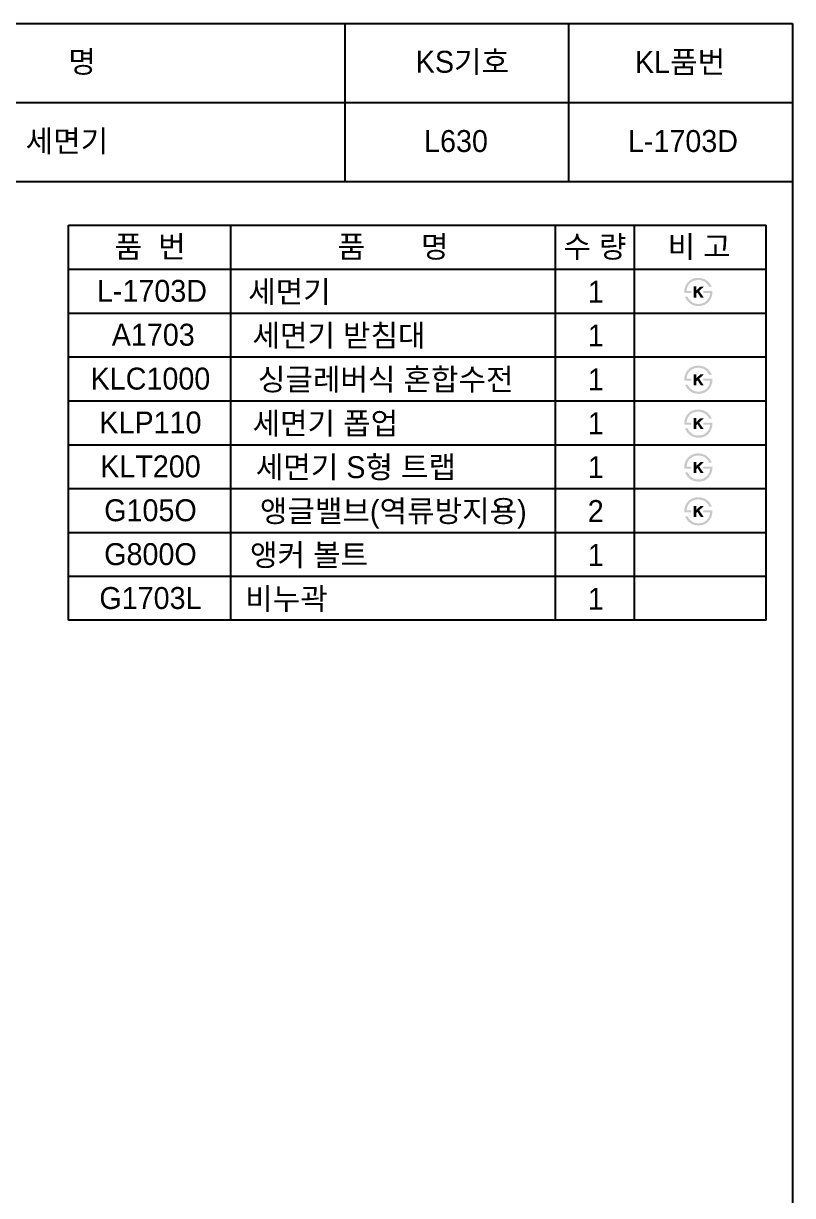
# Model space of a CAD drawing. Header units: millimetres. Extents: x 0 to 3800, y -67 to 2530.
# Drawn here: x 2924 to 3800, y 1194 to 2530 of the extents above; entities that cross this region are included whole.
import ezdxf
from ezdxf.enums import TextEntityAlignment as Align

# ---------------------------------------------------------------- set-up
doc = ezdxf.new("R2010")
doc.units = ezdxf.units.MM
doc.layers.add('TEXT', color=7, linetype='Continuous')
doc.layers.add('도각라인', color=7, linetype='Continuous')
doc.styles.add('타이틀', font='H2GTRM.TTF', dxfattribs={"height": 25})

msp = doc.modelspace()

# ---------------------------------------------------------------- hatches: boundary and pattern name
at = {"layer": 'TEXT'}
for points in [[(3676.6, 2222.8), (3676.6, 2223.2), (3676.6, 2223.6), (3676.5, 2224), (3676.6, 2224.4), (3676.6, 2224.8), (3676.6, 2225.2), (3676.6, 2225.6), (3676.7, 2226), (3676.7, 2226.4), (3676.8, 2226.8), (3676.8, 2227.2), (3676.9, 2227.6), (3677, 2228), (3677.1, 2228.4), (3677.2, 2228.8), (3677.3, 2229.1), (3677.4, 2229.5), (3677.5, 2229.9), (3677.7, 2230.3), (3677.8, 2230.6), (3678, 2231), (3678.1, 2231.4), (3678.3, 2231.7), (3678.5, 2232.1), (3678.7, 2232.4), (3678.9, 2232.7), (3679.1, 2233.1), (3679.3, 2233.4), (3679.5, 2233.7), (3679.7, 2234), (3680, 2234.3), (3680.5, 2234.9), (3680.8, 2235.2), (3681, 2235.5), (3681.3, 2235.8), (3681.6, 2236.1), (3681.9, 2236.4), (3682.2, 2236.6), (3682.5, 2236.9), (3682.8, 2237.1), (3683.2, 2237.4), (3683.5, 2237.6), (3683.8, 2237.8), (3684.2, 2238), (3684.5, 2238.2), (3684.9, 2238.4), (3685.2, 2238.6), (3685.7, 2238.7), (3686.1, 2238.9), (3686.5, 2239.1), (3686.9, 2239.2), (3687.3, 2239.4), (3687.8, 2239.5), (3688.2, 2239.6), (3688.6, 2239.7), (3689.1, 2239.8), (3689.5, 2239.9), (3690, 2239.9), (3690.5, 2240), (3691, 2240), (3691.4, 2240.1), (3691.9, 2240.1), (3692.4, 2240.1), (3693.2, 2240.1), (3693.6, 2240.1), (3693.9, 2240), (3694.3, 2240), (3694.7, 2240), (3695, 2239.9), (3695.4, 2239.9), (3695.7, 2239.8), (3696.1, 2239.7), (3696.4, 2239.7), (3696.8, 2239.6), (3697.1, 2239.5), (3697.4, 2239.4), (3697.8, 2239.3), (3698.1, 2239.2), (3698.4, 2239.1), (3698.7, 2239), (3699, 2238.9), (3699.4, 2238.7), (3699.7, 2238.6), (3700, 2238.5), (3700.3, 2238.3), (3700.6, 2238.2), (3700.8, 2238), (3701.1, 2237.8), (3701.4, 2237.7), (3701.7, 2237.5), (3702, 2237.3), (3702.2, 2237.1), (3702.5, 2236.9), (3702.8, 2236.7), (3703.2, 2236.4), (3703.6, 2236), (3704, 2235.6), (3704.4, 2235.2), (3704.8, 2234.8), (3705.1, 2234.4), (3705.5, 2234), (3705.8, 2233.6), (3706.1, 2233.1), (3706.4, 2232.6), (3706.7, 2232.2), (3707, 2231.7), (3707.3, 2231.1), (3707.5, 2230.6), (3707.8, 2230.1), (3708, 2229.5), (3708, 2229.5), (3704.9, 2229.5), (3704.9, 2229.5), (3704.8, 2229.7), (3704.8, 2229.9), (3704.7, 2230.1), (3704.6, 2230.2), (3704.6, 2230.4), (3704.5, 2230.6), (3704.4, 2230.7), (3704.3, 2230.9), (3704.2, 2231.1), (3704.1, 2231.2), (3704, 2231.4), (3703.9, 2231.6), (3703.8, 2231.7), (3703.7, 2231.9), (3703.6, 2232.1), (3703.5, 2232.2), (3703.3, 2232.4), (3703.2, 2232.6), (3702.9, 2232.9), (3702.7, 2233.2), (3702.4, 2233.5), (3702.1, 2233.8), (3701.7, 2234.1), (3701.4, 2234.4), (3701, 2234.7), (3700.8, 2234.9), (3700.6, 2235.1), (3700.3, 2235.2), (3700.1, 2235.4), (3699.9, 2235.5), (3699.6, 2235.7), (3699.4, 2235.8), (3699.1, 2236), (3698.9, 2236.1), (3698.6, 2236.2), (3698.4, 2236.4), (3698.1, 2236.5), (3697.9, 2236.6), (3697.6, 2236.7), (3697.4, 2236.8), (3697.1, 2236.9), (3696.8, 2237), (3696.6, 2237), (3696.3, 2237.1), (3696.1, 2237.2), (3695.8, 2237.3), (3695.5, 2237.3), (3695.2, 2237.4), (3695, 2237.4), (3694.7, 2237.5), (3694.4, 2237.5), (3694.1, 2237.5), (3693.8, 2237.6), (3693.6, 2237.6), (3693.3, 2237.6), (3693, 2237.6), (3692.7, 2237.6), (3692.3, 2237.6), (3692, 2237.6), (3691.7, 2237.6), (3691.3, 2237.5), (3691, 2237.5), (3690.7, 2237.5), (3690.3, 2237.4), (3690, 2237.4), (3689.7, 2237.3), (3689.4, 2237.3), (3689.1, 2237.2), (3688.8, 2237.1), (3688.5, 2237), (3688.2, 2237), (3687.9, 2236.9), (3687.6, 2236.8), (3687.3, 2236.7), (3687, 2236.5), (3686.7, 2236.4), (3686.5, 2236.3), (3686.2, 2236.2), (3685.9, 2236), (3685.6, 2235.9), (3685.4, 2235.7), (3685.1, 2235.6), (3684.9, 2235.4), (3684.6, 2235.2), (3684.4, 2235), (3684.1, 2234.9), (3683.9, 2234.7), (3683.7, 2234.5), (3683.4, 2234.3), (3683.2, 2234), (3683, 2233.8), (3682.7, 2233.6), (3682.5, 2233.4), (3682.3, 2233.1), (3682.1, 2232.9), (3681.9, 2232.6), (3681.7, 2232.4), (3681.6, 2232.1), (3681.4, 2231.9), (3681.2, 2231.6), (3681.1, 2231.4), (3680.9, 2231.1), (3680.8, 2230.8), (3680.6, 2230.5), (3680.5, 2230.3), (3680.4, 2230), (3680.3, 2229.7), (3680.2, 2229.4), (3680, 2229.1), (3680, 2228.8), (3679.9, 2228.5), (3679.8, 2228.2), (3679.7, 2227.8), (3679.6, 2227.5), (3679.6, 2227.2), (3679.5, 2226.9), (3679.5, 2226.5), (3679.4, 2226.2), (3679.4, 2225.8), (3679.4, 2225.5), (3679.3, 2225.1), (3679.3, 2225.1), (3684.5, 2225.1), (3684.5, 2225.1), (3684.5, 2225.1), (3684.5, 2222.8), (3684.5, 2222.8), (3684.5, 2222.8), (3676.6, 2222.8)], [(3708.7, 2225.1), (3708.8, 2224.7), (3708.7, 2224.3), (3708.7, 2223.8), (3708.7, 2223.4), (3708.7, 2223), (3708.6, 2222.5), (3708.6, 2222.1), (3708.5, 2221.7), (3708.5, 2221.3), (3708.4, 2220.9), (3708.3, 2220.4), (3708.2, 2220), (3708.1, 2219.6), (3708, 2219.2), (3707.8, 2218.8), (3707.7, 2218.4), (3707.6, 2218), (3707.4, 2217.6), (3707.3, 2217.3), (3707.1, 2216.9), (3706.9, 2216.5), (3706.7, 2216.2), (3706.6, 2215.8), (3706.4, 2215.5), (3706.2, 2215.1), (3705.9, 2214.8), (3705.7, 2214.5), (3705.5, 2214.2), (3705.3, 2213.8), (3705, 2213.5), (3704.8, 2213.2), (3704.5, 2212.9), (3704.2, 2212.6), (3704, 2212.4), (3703.7, 2212.1), (3703.4, 2211.8), (3703.1, 2211.6), (3702.8, 2211.3), (3702.5, 2211.1), (3702.2, 2210.8), (3701.9, 2210.6), (3701.6, 2210.4), (3701.2, 2210.2), (3700.9, 2210), (3700.6, 2209.8), (3700.2, 2209.6), (3699.9, 2209.4), (3699.5, 2209.3), (3699.2, 2209.1), (3698.8, 2209), (3698.4, 2208.8), (3698, 2208.7), (3697.7, 2208.6), (3697.3, 2208.5), (3696.9, 2208.4), (3696.5, 2208.3), (3696.1, 2208.2), (3695.7, 2208.1), (3695.3, 2208.1), (3694.9, 2208), (3694.5, 2208), (3694.1, 2208), (3693.7, 2207.9), (3693.3, 2207.9), (3692.6, 2207.9), (3692, 2208), (3691.3, 2208), (3690.7, 2208.1), (3690.1, 2208.2), (3689.8, 2208.2), (3689.5, 2208.3), (3689.2, 2208.3), (3688.9, 2208.4), (3688.6, 2208.5), (3688.3, 2208.6), (3688, 2208.6), (3687.7, 2208.7), (3687.4, 2208.8), (3687.1, 2208.9), (3686.8, 2209), (3686.6, 2209.1), (3686.3, 2209.2), (3686, 2209.4), (3685.7, 2209.5), (3685.5, 2209.6), (3685.2, 2209.7), (3684.9, 2209.9), (3684.7, 2210), (3684.4, 2210.2), (3684.1, 2210.3), (3683.6, 2210.7), (3683.4, 2210.8), (3683.1, 2211), (3682.8, 2211.2), (3682.6, 2211.4), (3682.4, 2211.6), (3682.1, 2211.8), (3681.9, 2212), (3681.6, 2212.2), (3681.4, 2212.5), (3681.2, 2212.7), (3681, 2212.9), (3680.8, 2213.1), (3680.5, 2213.4), (3680.3, 2213.6), (3680.1, 2213.9), (3679.9, 2214.1), (3679.7, 2214.4), (3679.6, 2214.6), (3679.4, 2214.9), (3679.2, 2215.2), (3679, 2215.5), (3678.8, 2215.7), (3678.7, 2216), (3678.5, 2216.3), (3678.3, 2216.6), (3678.2, 2216.9), (3678, 2217.2), (3677.8, 2217.8), (3677.5, 2218.5), (3677.5, 2218.5), (3680.4, 2218.5), (3680.4, 2218.5), (3680.7, 2218.1), (3680.9, 2217.6), (3681.1, 2217.2), (3681.4, 2216.9), (3681.6, 2216.5), (3681.9, 2216.1), (3682.1, 2215.8), (3682.4, 2215.4), (3682.7, 2215.1), (3682.9, 2214.8), (3683.2, 2214.5), (3683.5, 2214.2), (3683.8, 2213.9), (3684.1, 2213.6), (3684.4, 2213.3), (3684.7, 2213.1), (3684.9, 2212.9), (3685.2, 2212.7), (3685.4, 2212.6), (3685.6, 2212.4), (3685.9, 2212.3), (3686.1, 2212.1), (3686.3, 2212), (3686.6, 2211.9), (3686.8, 2211.7), (3687.1, 2211.6), (3687.3, 2211.5), (3687.6, 2211.4), (3687.9, 2211.3), (3688.1, 2211.2), (3688.4, 2211.1), (3688.7, 2211), (3688.9, 2211), (3689.2, 2210.9), (3689.5, 2210.8), (3689.8, 2210.8), (3690, 2210.7), (3690.3, 2210.7), (3690.6, 2210.6), (3690.9, 2210.6), (3691.2, 2210.6), (3691.5, 2210.5), (3691.8, 2210.5), (3692.1, 2210.5), (3692.4, 2210.5), (3692.7, 2210.5), (3693, 2210.5), (3693.9, 2210.5), (3694.1, 2210.6), (3694.4, 2210.6), (3694.7, 2210.6), (3694.9, 2210.6), (3695.2, 2210.7), (3695.5, 2210.7), (3695.7, 2210.8), (3696, 2210.8), (3696.3, 2210.9), (3696.5, 2210.9), (3696.8, 2211), (3697, 2211.1), (3697.3, 2211.2), (3697.5, 2211.2), (3697.8, 2211.3), (3698, 2211.4), (3698.3, 2211.5), (3698.5, 2211.6), (3698.8, 2211.8), (3699, 2211.9), (3699.2, 2212), (3699.5, 2212.1), (3699.7, 2212.3), (3699.9, 2212.4), (3700.2, 2212.6), (3700.4, 2212.7), (3700.6, 2212.9), (3700.9, 2213), (3701.1, 2213.2), (3701.3, 2213.4), (3701.6, 2213.6), (3701.8, 2213.8), (3702, 2214), (3702.3, 2214.3), (3702.5, 2214.5), (3702.7, 2214.8), (3702.9, 2215), (3703.2, 2215.3), (3703.3, 2215.5), (3703.5, 2215.8), (3703.7, 2216), (3703.9, 2216.3), (3704.1, 2216.6), (3704.2, 2216.9), (3704.4, 2217.2), (3704.5, 2217.4), (3704.7, 2217.7), (3704.8, 2218), (3704.9, 2218.3), (3705.1, 2218.7), (3705.2, 2219), (3705.3, 2219.3), (3705.4, 2219.6), (3705.5, 2220), (3705.6, 2220.3), (3705.6, 2220.6), (3705.7, 2221), (3705.8, 2221.3), (3705.8, 2221.7), (3705.9, 2222.1), (3705.9, 2222.4), (3705.9, 2222.8), (3705.9, 2222.8), (3698.5, 2222.8), (3698.5, 2222.8), (3698.5, 2222.8), (3698.5, 2225.1), (3698.5, 2225.1), (3698.5, 2225.1), (3708.7, 2225.1)], [(3690.3, 2225.8), (3695.1, 2230.2), (3699, 2230.2), (3693.6, 2225.2), (3698.7, 2217.7), (3695.3, 2217.7), (3691.7, 2223.4), (3690.3, 2222.2), (3690.3, 2217.7), (3687.4, 2217.7), (3687.4, 2230.3), (3690.3, 2230.3)], [(3676.6, 2122.8), (3676.6, 2123.2), (3676.6, 2123.6), (3676.5, 2124), (3676.6, 2124.4), (3676.6, 2124.8), (3676.6, 2125.2), (3676.6, 2125.6), (3676.7, 2126), (3676.7, 2126.4), (3676.8, 2126.8), (3676.8, 2127.2), (3676.9, 2127.6), (3677, 2128), (3677.1, 2128.4), (3677.2, 2128.8), (3677.3, 2129.1), (3677.4, 2129.5), (3677.5, 2129.9), (3677.7, 2130.3), (3677.8, 2130.6), (3678, 2131), (3678.1, 2131.4), (3678.3, 2131.7), (3678.5, 2132.1), (3678.7, 2132.4), (3678.9, 2132.7), (3679.1, 2133.1), (3679.3, 2133.4), (3679.5, 2133.7), (3679.7, 2134), (3680, 2134.3), (3680.5, 2134.9), (3680.8, 2135.2), (3681, 2135.5), (3681.3, 2135.8), (3681.6, 2136.1), (3681.9, 2136.4), (3682.2, 2136.6), (3682.5, 2136.9), (3682.8, 2137.1), (3683.2, 2137.4), (3683.5, 2137.6), (3683.8, 2137.8), (3684.2, 2138), (3684.5, 2138.2), (3684.9, 2138.4), (3685.2, 2138.6), (3685.7, 2138.7), (3686.1, 2138.9), (3686.5, 2139.1), (3686.9, 2139.2), (3687.3, 2139.4), (3687.8, 2139.5), (3688.2, 2139.6), (3688.6, 2139.7), (3689.1, 2139.8), (3689.5, 2139.9), (3690, 2139.9), (3690.5, 2140), (3691, 2140), (3691.4, 2140.1), (3691.9, 2140.1), (3692.4, 2140.1), (3693.2, 2140.1), (3693.6, 2140.1), (3693.9, 2140), (3694.3, 2140), (3694.7, 2140), (3695, 2139.9), (3695.4, 2139.9), (3695.7, 2139.8), (3696.1, 2139.7), (3696.4, 2139.7), (3696.8, 2139.6), (3697.1, 2139.5), (3697.4, 2139.4), (3697.8, 2139.3), (3698.1, 2139.2), (3698.4, 2139.1), (3698.7, 2139), (3699, 2138.9), (3699.4, 2138.7), (3699.7, 2138.6), (3700, 2138.5), (3700.3, 2138.3), (3700.6, 2138.2), (3700.8, 2138), (3701.1, 2137.8), (3701.4, 2137.7), (3701.7, 2137.5), (3702, 2137.3), (3702.2, 2137.1), (3702.5, 2136.9), (3702.8, 2136.7), (3703.2, 2136.4), (3703.6, 2136), (3704, 2135.6), (3704.4, 2135.2), (3704.8, 2134.8), (3705.1, 2134.4), (3705.5, 2134), (3705.8, 2133.6), (3706.1, 2133.1), (3706.4, 2132.6), (3706.7, 2132.2), (3707, 2131.7), (3707.3, 2131.1), (3707.5, 2130.6), (3707.8, 2130.1), (3708, 2129.5), (3708, 2129.5), (3704.9, 2129.5), (3704.9, 2129.5), (3704.8, 2129.7), (3704.8, 2129.9), (3704.7, 2130.1), (3704.6, 2130.2), (3704.6, 2130.4), (3704.5, 2130.6), (3704.4, 2130.7), (3704.3, 2130.9), (3704.2, 2131.1), (3704.1, 2131.2), (3704, 2131.4), (3703.9, 2131.6), (3703.8, 2131.7), (3703.7, 2131.9), (3703.6, 2132.1), (3703.5, 2132.2), (3703.3, 2132.4), (3703.2, 2132.6), (3702.9, 2132.9), (3702.7, 2133.2), (3702.4, 2133.5), (3702.1, 2133.8), (3701.7, 2134.1), (3701.4, 2134.4), (3701, 2134.7), (3700.8, 2134.9), (3700.6, 2135.1), (3700.3, 2135.2), (3700.1, 2135.4), (3699.9, 2135.5), (3699.6, 2135.7), (3699.4, 2135.8), (3699.1, 2136), (3698.9, 2136.1), (3698.6, 2136.2), (3698.4, 2136.4), (3698.1, 2136.5), (3697.9, 2136.6), (3697.6, 2136.7), (3697.4, 2136.8), (3697.1, 2136.9), (3696.8, 2137), (3696.6, 2137), (3696.3, 2137.1), (3696.1, 2137.2), (3695.8, 2137.3), (3695.5, 2137.3), (3695.2, 2137.4), (3695, 2137.4), (3694.7, 2137.5), (3694.4, 2137.5), (3694.1, 2137.5), (3693.8, 2137.6), (3693.6, 2137.6), (3693.3, 2137.6), (3693, 2137.6), (3692.7, 2137.6), (3692.3, 2137.6), (3692, 2137.6), (3691.7, 2137.6), (3691.3, 2137.5), (3691, 2137.5), (3690.7, 2137.5), (3690.3, 2137.4), (3690, 2137.4), (3689.7, 2137.3), (3689.4, 2137.3), (3689.1, 2137.2), (3688.8, 2137.1), (3688.5, 2137), (3688.2, 2137), (3687.9, 2136.9), (3687.6, 2136.8), (3687.3, 2136.7), (3687, 2136.5), (3686.7, 2136.4), (3686.5, 2136.3), (3686.2, 2136.2), (3685.9, 2136), (3685.6, 2135.9), (3685.4, 2135.7), (3685.1, 2135.6), (3684.9, 2135.4), (3684.6, 2135.2), (3684.4, 2135), (3684.1, 2134.9), (3683.9, 2134.7), (3683.7, 2134.5), (3683.4, 2134.3), (3683.2, 2134), (3683, 2133.8), (3682.7, 2133.6), (3682.5, 2133.4), (3682.3, 2133.1), (3682.1, 2132.9), (3681.9, 2132.6), (3681.7, 2132.4), (3681.6, 2132.1), (3681.4, 2131.9), (3681.2, 2131.6), (3681.1, 2131.4), (3680.9, 2131.1), (3680.8, 2130.8), (3680.6, 2130.5), (3680.5, 2130.3), (3680.4, 2130), (3680.3, 2129.7), (3680.2, 2129.4), (3680, 2129.1), (3680, 2128.8), (3679.9, 2128.5), (3679.8, 2128.2), (3679.7, 2127.8), (3679.6, 2127.5), (3679.6, 2127.2), (3679.5, 2126.9), (3679.5, 2126.5), (3679.4, 2126.2), (3679.4, 2125.8), (3679.4, 2125.5), (3679.3, 2125.1), (3679.3, 2125.1), (3684.5, 2125.1), (3684.5, 2125.1), (3684.5, 2125.1), (3684.5, 2122.8), (3684.5, 2122.8), (3684.5, 2122.8), (3676.6, 2122.8)], [(3708.7, 2125.1), (3708.8, 2124.7), (3708.7, 2124.3), (3708.7, 2123.8), (3708.7, 2123.4), (3708.7, 2123), (3708.6, 2122.5), (3708.6, 2122.1), (3708.5, 2121.7), (3708.5, 2121.3), (3708.4, 2120.9), (3708.3, 2120.4), (3708.2, 2120), (3708.1, 2119.6), (3708, 2119.2), (3707.8, 2118.8), (3707.7, 2118.4), (3707.6, 2118), (3707.4, 2117.6), (3707.3, 2117.3), (3707.1, 2116.9), (3706.9, 2116.5), (3706.7, 2116.2), (3706.6, 2115.8), (3706.4, 2115.5), (3706.2, 2115.1), (3705.9, 2114.8), (3705.7, 2114.5), (3705.5, 2114.2), (3705.3, 2113.8), (3705, 2113.5), (3704.8, 2113.2), (3704.5, 2112.9), (3704.2, 2112.6), (3704, 2112.4), (3703.7, 2112.1), (3703.4, 2111.8), (3703.1, 2111.6), (3702.8, 2111.3), (3702.5, 2111.1), (3702.2, 2110.8), (3701.9, 2110.6), (3701.6, 2110.4), (3701.2, 2110.2), (3700.9, 2110), (3700.6, 2109.8), (3700.2, 2109.6), (3699.9, 2109.4), (3699.5, 2109.3), (3699.2, 2109.1), (3698.8, 2109), (3698.4, 2108.8), (3698, 2108.7), (3697.7, 2108.6), (3697.3, 2108.5), (3696.9, 2108.4), (3696.5, 2108.3), (3696.1, 2108.2), (3695.7, 2108.1), (3695.3, 2108.1), (3694.9, 2108), (3694.5, 2108), (3694.1, 2108), (3693.7, 2107.9), (3693.3, 2107.9), (3692.6, 2107.9), (3692, 2108), (3691.3, 2108), (3690.7, 2108.1), (3690.1, 2108.2), (3689.8, 2108.2), (3689.5, 2108.3), (3689.2, 2108.3), (3688.9, 2108.4), (3688.6, 2108.5), (3688.3, 2108.6), (3688, 2108.6), (3687.7, 2108.7), (3687.4, 2108.8), (3687.1, 2108.9), (3686.8, 2109), (3686.6, 2109.1), (3686.3, 2109.2), (3686, 2109.4), (3685.7, 2109.5), (3685.5, 2109.6), (3685.2, 2109.7), (3684.9, 2109.9), (3684.7, 2110), (3684.4, 2110.2), (3684.1, 2110.3), (3683.6, 2110.7), (3683.4, 2110.8), (3683.1, 2111), (3682.8, 2111.2), (3682.6, 2111.4), (3682.4, 2111.6), (3682.1, 2111.8), (3681.9, 2112), (3681.6, 2112.2), (3681.4, 2112.5), (3681.2, 2112.7), (3681, 2112.9), (3680.8, 2113.1), (3680.5, 2113.4), (3680.3, 2113.6), (3680.1, 2113.9), (3679.9, 2114.1), (3679.7, 2114.4), (3679.6, 2114.6), (3679.4, 2114.9), (3679.2, 2115.2), (3679, 2115.5), (3678.8, 2115.7), (3678.7, 2116), (3678.5, 2116.3), (3678.3, 2116.6), (3678.2, 2116.9), (3678, 2117.2), (3677.8, 2117.8), (3677.5, 2118.5), (3677.5, 2118.5), (3680.4, 2118.5), (3680.4, 2118.5), (3680.7, 2118.1), (3680.9, 2117.6), (3681.1, 2117.2), (3681.4, 2116.9), (3681.6, 2116.5), (3681.9, 2116.1), (3682.1, 2115.8), (3682.4, 2115.4), (3682.7, 2115.1), (3682.9, 2114.8), (3683.2, 2114.5), (3683.5, 2114.2), (3683.8, 2113.9), (3684.1, 2113.6), (3684.4, 2113.3), (3684.7, 2113.1), (3684.9, 2112.9), (3685.2, 2112.7), (3685.4, 2112.6), (3685.6, 2112.4), (3685.9, 2112.3), (3686.1, 2112.1), (3686.3, 2112), (3686.6, 2111.9), (3686.8, 2111.7), (3687.1, 2111.6), (3687.3, 2111.5), (3687.6, 2111.4), (3687.9, 2111.3), (3688.1, 2111.2), (3688.4, 2111.1), (3688.7, 2111), (3688.9, 2111), (3689.2, 2110.9), (3689.5, 2110.8), (3689.8, 2110.8), (3690, 2110.7), (3690.3, 2110.7), (3690.6, 2110.6), (3690.9, 2110.6), (3691.2, 2110.6), (3691.5, 2110.5), (3691.8, 2110.5), (3692.1, 2110.5), (3692.4, 2110.5), (3692.7, 2110.5), (3693, 2110.5), (3693.9, 2110.5), (3694.1, 2110.6), (3694.4, 2110.6), (3694.7, 2110.6), (3694.9, 2110.6), (3695.2, 2110.7), (3695.5, 2110.7), (3695.7, 2110.8), (3696, 2110.8), (3696.3, 2110.9), (3696.5, 2110.9), (3696.8, 2111), (3697, 2111.1), (3697.3, 2111.2), (3697.5, 2111.2), (3697.8, 2111.3), (3698, 2111.4), (3698.3, 2111.5), (3698.5, 2111.6), (3698.8, 2111.8), (3699, 2111.9), (3699.2, 2112), (3699.5, 2112.1), (3699.7, 2112.3), (3699.9, 2112.4), (3700.2, 2112.6), (3700.4, 2112.7), (3700.6, 2112.9), (3700.9, 2113), (3701.1, 2113.2), (3701.3, 2113.4), (3701.6, 2113.6), (3701.8, 2113.8), (3702, 2114), (3702.3, 2114.3), (3702.5, 2114.5), (3702.7, 2114.8), (3702.9, 2115), (3703.2, 2115.3), (3703.3, 2115.5), (3703.5, 2115.8), (3703.7, 2116), (3703.9, 2116.3), (3704.1, 2116.6), (3704.2, 2116.9), (3704.4, 2117.2), (3704.5, 2117.4), (3704.7, 2117.7), (3704.8, 2118), (3704.9, 2118.3), (3705.1, 2118.7), (3705.2, 2119), (3705.3, 2119.3), (3705.4, 2119.6), (3705.5, 2120), (3705.6, 2120.3), (3705.6, 2120.6), (3705.7, 2121), (3705.8, 2121.3), (3705.8, 2121.7), (3705.9, 2122.1), (3705.9, 2122.4), (3705.9, 2122.8), (3705.9, 2122.8), (3698.5, 2122.8), (3698.5, 2122.8), (3698.5, 2122.8), (3698.5, 2125.1), (3698.5, 2125.1), (3698.5, 2125.1), (3708.7, 2125.1)], [(3690.3, 2125.8), (3695.1, 2130.2), (3699, 2130.2), (3693.6, 2125.2), (3698.7, 2117.7), (3695.3, 2117.7), (3691.7, 2123.4), (3690.3, 2122.2), (3690.3, 2117.7), (3687.4, 2117.7), (3687.4, 2130.3), (3690.3, 2130.3)], [(3676.6, 2072.8), (3676.6, 2073.2), (3676.6, 2073.6), (3676.5, 2074), (3676.6, 2074.4), (3676.6, 2074.8), (3676.6, 2075.2), (3676.6, 2075.6), (3676.7, 2076), (3676.7, 2076.4), (3676.8, 2076.8), (3676.8, 2077.2), (3676.9, 2077.6), (3677, 2078), (3677.1, 2078.4), (3677.2, 2078.8), (3677.3, 2079.1), (3677.4, 2079.5), (3677.5, 2079.9), (3677.7, 2080.3), (3677.8, 2080.6), (3678, 2081), (3678.1, 2081.4), (3678.3, 2081.7), (3678.5, 2082.1), (3678.7, 2082.4), (3678.9, 2082.7), (3679.1, 2083.1), (3679.3, 2083.4), (3679.5, 2083.7), (3679.7, 2084), (3680, 2084.3), (3680.5, 2084.9), (3680.8, 2085.2), (3681, 2085.5), (3681.3, 2085.8), (3681.6, 2086.1), (3681.9, 2086.4), (3682.2, 2086.6), (3682.5, 2086.9), (3682.8, 2087.1), (3683.2, 2087.4), (3683.5, 2087.6), (3683.8, 2087.8), (3684.2, 2088), (3684.5, 2088.2), (3684.9, 2088.4), (3685.2, 2088.6), (3685.7, 2088.7), (3686.1, 2088.9), (3686.5, 2089.1), (3686.9, 2089.2), (3687.3, 2089.4), (3687.8, 2089.5), (3688.2, 2089.6), (3688.6, 2089.7), (3689.1, 2089.8), (3689.5, 2089.9), (3690, 2089.9), (3690.5, 2090), (3691, 2090), (3691.4, 2090.1), (3691.9, 2090.1), (3692.4, 2090.1), (3693.2, 2090.1), (3693.6, 2090.1), (3693.9, 2090), (3694.3, 2090), (3694.7, 2090), (3695, 2089.9), (3695.4, 2089.9), (3695.7, 2089.8), (3696.1, 2089.7), (3696.4, 2089.7), (3696.8, 2089.6), (3697.1, 2089.5), (3697.4, 2089.4), (3697.8, 2089.3), (3698.1, 2089.2), (3698.4, 2089.1), (3698.7, 2089), (3699, 2088.9), (3699.4, 2088.7), (3699.7, 2088.6), (3700, 2088.5), (3700.3, 2088.3), (3700.6, 2088.2), (3700.8, 2088), (3701.1, 2087.8), (3701.4, 2087.7), (3701.7, 2087.5), (3702, 2087.3), (3702.2, 2087.1), (3702.5, 2086.9), (3702.8, 2086.7), (3703.2, 2086.4), (3703.6, 2086), (3704, 2085.6), (3704.4, 2085.2), (3704.8, 2084.8), (3705.1, 2084.4), (3705.5, 2084), (3705.8, 2083.6), (3706.1, 2083.1), (3706.4, 2082.6), (3706.7, 2082.2), (3707, 2081.7), (3707.3, 2081.1), (3707.5, 2080.6), (3707.8, 2080.1), (3708, 2079.5), (3708, 2079.5), (3704.9, 2079.5), (3704.9, 2079.5), (3704.8, 2079.7), (3704.8, 2079.9), (3704.7, 2080.1), (3704.6, 2080.2), (3704.6, 2080.4), (3704.5, 2080.6), (3704.4, 2080.7), (3704.3, 2080.9), (3704.2, 2081.1), (3704.1, 2081.2), (3704, 2081.4), (3703.9, 2081.6), (3703.8, 2081.7), (3703.7, 2081.9), (3703.6, 2082.1), (3703.5, 2082.2), (3703.3, 2082.4), (3703.2, 2082.6), (3702.9, 2082.9), (3702.7, 2083.2), (3702.4, 2083.5), (3702.1, 2083.8), (3701.7, 2084.1), (3701.4, 2084.4), (3701, 2084.7), (3700.8, 2084.9), (3700.6, 2085.1), (3700.3, 2085.2), (3700.1, 2085.4), (3699.9, 2085.5), (3699.6, 2085.7), (3699.4, 2085.8), (3699.1, 2086), (3698.9, 2086.1), (3698.6, 2086.2), (3698.4, 2086.4), (3698.1, 2086.5), (3697.9, 2086.6), (3697.6, 2086.7), (3697.4, 2086.8), (3697.1, 2086.9), (3696.8, 2087), (3696.6, 2087), (3696.3, 2087.1), (3696.1, 2087.2), (3695.8, 2087.3), (3695.5, 2087.3), (3695.2, 2087.4), (3695, 2087.4), (3694.7, 2087.5), (3694.4, 2087.5), (3694.1, 2087.5), (3693.8, 2087.6), (3693.6, 2087.6), (3693.3, 2087.6), (3693, 2087.6), (3692.7, 2087.6), (3692.3, 2087.6), (3692, 2087.6), (3691.7, 2087.6), (3691.3, 2087.5), (3691, 2087.5), (3690.7, 2087.5), (3690.3, 2087.4), (3690, 2087.4), (3689.7, 2087.3), (3689.4, 2087.3), (3689.1, 2087.2), (3688.8, 2087.1), (3688.5, 2087), (3688.2, 2087), (3687.9, 2086.9), (3687.6, 2086.8), (3687.3, 2086.7), (3687, 2086.5), (3686.7, 2086.4), (3686.5, 2086.3), (3686.2, 2086.2), (3685.9, 2086), (3685.6, 2085.9), (3685.4, 2085.7), (3685.1, 2085.6), (3684.9, 2085.4), (3684.6, 2085.2), (3684.4, 2085), (3684.1, 2084.9), (3683.9, 2084.7), (3683.7, 2084.5), (3683.4, 2084.3), (3683.2, 2084), (3683, 2083.8), (3682.7, 2083.6), (3682.5, 2083.4), (3682.3, 2083.1), (3682.1, 2082.9), (3681.9, 2082.6), (3681.7, 2082.4), (3681.6, 2082.1), (3681.4, 2081.9), (3681.2, 2081.6), (3681.1, 2081.4), (3680.9, 2081.1), (3680.8, 2080.8), (3680.6, 2080.5), (3680.5, 2080.3), (3680.4, 2080), (3680.3, 2079.7), (3680.2, 2079.4), (3680, 2079.1), (3680, 2078.8), (3679.9, 2078.5), (3679.8, 2078.2), (3679.7, 2077.8), (3679.6, 2077.5), (3679.6, 2077.2), (3679.5, 2076.9), (3679.5, 2076.5), (3679.4, 2076.2), (3679.4, 2075.8), (3679.4, 2075.5), (3679.3, 2075.1), (3679.3, 2075.1), (3684.5, 2075.1), (3684.5, 2075.1), (3684.5, 2075.1), (3684.5, 2072.8), (3684.5, 2072.8), (3684.5, 2072.8), (3676.6, 2072.8)], [(3708.7, 2075.1), (3708.8, 2074.7), (3708.7, 2074.3), (3708.7, 2073.8), (3708.7, 2073.4), (3708.7, 2073), (3708.6, 2072.5), (3708.6, 2072.1), (3708.5, 2071.7), (3708.5, 2071.3), (3708.4, 2070.9), (3708.3, 2070.4), (3708.2, 2070), (3708.1, 2069.6), (3708, 2069.2), (3707.8, 2068.8), (3707.7, 2068.4), (3707.6, 2068), (3707.4, 2067.6), (3707.3, 2067.3), (3707.1, 2066.9), (3706.9, 2066.5), (3706.7, 2066.2), (3706.6, 2065.8), (3706.4, 2065.5), (3706.2, 2065.1), (3705.9, 2064.8), (3705.7, 2064.5), (3705.5, 2064.2), (3705.3, 2063.8), (3705, 2063.5), (3704.8, 2063.2), (3704.5, 2062.9), (3704.2, 2062.6), (3704, 2062.4), (3703.7, 2062.1), (3703.4, 2061.8), (3703.1, 2061.6), (3702.8, 2061.3), (3702.5, 2061.1), (3702.2, 2060.8), (3701.9, 2060.6), (3701.6, 2060.4), (3701.2, 2060.2), (3700.9, 2060), (3700.6, 2059.8), (3700.2, 2059.6), (3699.9, 2059.4), (3699.5, 2059.3), (3699.2, 2059.1), (3698.8, 2059), (3698.4, 2058.8), (3698, 2058.7), (3697.7, 2058.6), (3697.3, 2058.5), (3696.9, 2058.4), (3696.5, 2058.3), (3696.1, 2058.2), (3695.7, 2058.1), (3695.3, 2058.1), (3694.9, 2058), (3694.5, 2058), (3694.1, 2058), (3693.7, 2057.9), (3693.3, 2057.9), (3692.6, 2057.9), (3692, 2058), (3691.3, 2058), (3690.7, 2058.1), (3690.1, 2058.2), (3689.8, 2058.2), (3689.5, 2058.3), (3689.2, 2058.3), (3688.9, 2058.4), (3688.6, 2058.5), (3688.3, 2058.6), (3688, 2058.6), (3687.7, 2058.7), (3687.4, 2058.8), (3687.1, 2058.9), (3686.8, 2059), (3686.6, 2059.1), (3686.3, 2059.2), (3686, 2059.4), (3685.7, 2059.5), (3685.5, 2059.6), (3685.2, 2059.7), (3684.9, 2059.9), (3684.7, 2060), (3684.4, 2060.2), (3684.1, 2060.3), (3683.6, 2060.7), (3683.4, 2060.8), (3683.1, 2061), (3682.8, 2061.2), (3682.6, 2061.4), (3682.4, 2061.6), (3682.1, 2061.8), (3681.9, 2062), (3681.6, 2062.2), (3681.4, 2062.5), (3681.2, 2062.7), (3681, 2062.9), (3680.8, 2063.1), (3680.5, 2063.4), (3680.3, 2063.6), (3680.1, 2063.9), (3679.9, 2064.1), (3679.7, 2064.4), (3679.6, 2064.6), (3679.4, 2064.9), (3679.2, 2065.2), (3679, 2065.5), (3678.8, 2065.7), (3678.7, 2066), (3678.5, 2066.3), (3678.3, 2066.6), (3678.2, 2066.9), (3678, 2067.2), (3677.8, 2067.8), (3677.5, 2068.5), (3677.5, 2068.5), (3680.4, 2068.5), (3680.4, 2068.5), (3680.7, 2068.1), (3680.9, 2067.6), (3681.1, 2067.2), (3681.4, 2066.9), (3681.6, 2066.5), (3681.9, 2066.1), (3682.1, 2065.8), (3682.4, 2065.4), (3682.7, 2065.1), (3682.9, 2064.8), (3683.2, 2064.5), (3683.5, 2064.2), (3683.8, 2063.9), (3684.1, 2063.6), (3684.4, 2063.3), (3684.7, 2063.1), (3684.9, 2062.9), (3685.2, 2062.7), (3685.4, 2062.6), (3685.6, 2062.4), (3685.9, 2062.3), (3686.1, 2062.1), (3686.3, 2062), (3686.6, 2061.9), (3686.8, 2061.7), (3687.1, 2061.6), (3687.3, 2061.5), (3687.6, 2061.4), (3687.9, 2061.3), (3688.1, 2061.2), (3688.4, 2061.1), (3688.7, 2061), (3688.9, 2061), (3689.2, 2060.9), (3689.5, 2060.8), (3689.8, 2060.8), (3690, 2060.7), (3690.3, 2060.7), (3690.6, 2060.6), (3690.9, 2060.6), (3691.2, 2060.6), (3691.5, 2060.5), (3691.8, 2060.5), (3692.1, 2060.5), (3692.4, 2060.5), (3692.7, 2060.5), (3693, 2060.5), (3693.9, 2060.5), (3694.1, 2060.6), (3694.4, 2060.6), (3694.7, 2060.6), (3694.9, 2060.6), (3695.2, 2060.7), (3695.5, 2060.7), (3695.7, 2060.8), (3696, 2060.8), (3696.3, 2060.9), (3696.5, 2060.9), (3696.8, 2061), (3697, 2061.1), (3697.3, 2061.2), (3697.5, 2061.2), (3697.8, 2061.3), (3698, 2061.4), (3698.3, 2061.5), (3698.5, 2061.6), (3698.8, 2061.8), (3699, 2061.9), (3699.2, 2062), (3699.5, 2062.1), (3699.7, 2062.3), (3699.9, 2062.4), (3700.2, 2062.6), (3700.4, 2062.7), (3700.6, 2062.9), (3700.9, 2063), (3701.1, 2063.2), (3701.3, 2063.4), (3701.6, 2063.6), (3701.8, 2063.8), (3702, 2064), (3702.3, 2064.3), (3702.5, 2064.5), (3702.7, 2064.8), (3702.9, 2065), (3703.2, 2065.3), (3703.3, 2065.5), (3703.5, 2065.8), (3703.7, 2066), (3703.9, 2066.3), (3704.1, 2066.6), (3704.2, 2066.9), (3704.4, 2067.2), (3704.5, 2067.4), (3704.7, 2067.7), (3704.8, 2068), (3704.9, 2068.3), (3705.1, 2068.7), (3705.2, 2069), (3705.3, 2069.3), (3705.4, 2069.6), (3705.5, 2070), (3705.6, 2070.3), (3705.6, 2070.6), (3705.7, 2071), (3705.8, 2071.3), (3705.8, 2071.7), (3705.9, 2072.1), (3705.9, 2072.4), (3705.9, 2072.8), (3705.9, 2072.8), (3698.5, 2072.8), (3698.5, 2072.8), (3698.5, 2072.8), (3698.5, 2075.1), (3698.5, 2075.1), (3698.5, 2075.1), (3708.7, 2075.1)], [(3690.3, 2075.8), (3695.1, 2080.2), (3699, 2080.2), (3693.6, 2075.2), (3698.7, 2067.7), (3695.3, 2067.7), (3691.7, 2073.4), (3690.3, 2072.2), (3690.3, 2067.7), (3687.4, 2067.7), (3687.4, 2080.3), (3690.3, 2080.3)], [(3676.6, 2022.8), (3676.6, 2023.2), (3676.6, 2023.6), (3676.5, 2024), (3676.6, 2024.4), (3676.6, 2024.8), (3676.6, 2025.2), (3676.6, 2025.6), (3676.7, 2026), (3676.7, 2026.4), (3676.8, 2026.8), (3676.8, 2027.2), (3676.9, 2027.6), (3677, 2028), (3677.1, 2028.4), (3677.2, 2028.8), (3677.3, 2029.1), (3677.4, 2029.5), (3677.5, 2029.9), (3677.7, 2030.3), (3677.8, 2030.6), (3678, 2031), (3678.1, 2031.4), (3678.3, 2031.7), (3678.5, 2032.1), (3678.7, 2032.4), (3678.9, 2032.7), (3679.1, 2033.1), (3679.3, 2033.4), (3679.5, 2033.7), (3679.7, 2034), (3680, 2034.3), (3680.5, 2034.9), (3680.8, 2035.2), (3681, 2035.5), (3681.3, 2035.8), (3681.6, 2036.1), (3681.9, 2036.4), (3682.2, 2036.6), (3682.5, 2036.9), (3682.8, 2037.1), (3683.2, 2037.4), (3683.5, 2037.6), (3683.8, 2037.8), (3684.2, 2038), (3684.5, 2038.2), (3684.9, 2038.4), (3685.2, 2038.6), (3685.7, 2038.7), (3686.1, 2038.9), (3686.5, 2039.1), (3686.9, 2039.2), (3687.3, 2039.4), (3687.8, 2039.5), (3688.2, 2039.6), (3688.6, 2039.7), (3689.1, 2039.8), (3689.5, 2039.9), (3690, 2039.9), (3690.5, 2040), (3691, 2040), (3691.4, 2040.1), (3691.9, 2040.1), (3692.4, 2040.1), (3693.2, 2040.1), (3693.6, 2040.1), (3693.9, 2040), (3694.3, 2040), (3694.7, 2040), (3695, 2039.9), (3695.4, 2039.9), (3695.7, 2039.8), (3696.1, 2039.7), (3696.4, 2039.7), (3696.8, 2039.6), (3697.1, 2039.5), (3697.4, 2039.4), (3697.8, 2039.3), (3698.1, 2039.2), (3698.4, 2039.1), (3698.7, 2039), (3699, 2038.9), (3699.4, 2038.7), (3699.7, 2038.6), (3700, 2038.5), (3700.3, 2038.3), (3700.6, 2038.2), (3700.8, 2038), (3701.1, 2037.8), (3701.4, 2037.7), (3701.7, 2037.5), (3702, 2037.3), (3702.2, 2037.1), (3702.5, 2036.9), (3702.8, 2036.7), (3703.2, 2036.4), (3703.6, 2036), (3704, 2035.6), (3704.4, 2035.2), (3704.8, 2034.8), (3705.1, 2034.4), (3705.5, 2034), (3705.8, 2033.6), (3706.1, 2033.1), (3706.4, 2032.6), (3706.7, 2032.2), (3707, 2031.7), (3707.3, 2031.1), (3707.5, 2030.6), (3707.8, 2030.1), (3708, 2029.5), (3708, 2029.5), (3704.9, 2029.5), (3704.9, 2029.5), (3704.8, 2029.7), (3704.8, 2029.9), (3704.7, 2030.1), (3704.6, 2030.2), (3704.6, 2030.4), (3704.5, 2030.6), (3704.4, 2030.7), (3704.3, 2030.9), (3704.2, 2031.1), (3704.1, 2031.2), (3704, 2031.4), (3703.9, 2031.6), (3703.8, 2031.7), (3703.7, 2031.9), (3703.6, 2032.1), (3703.5, 2032.2), (3703.3, 2032.4), (3703.2, 2032.6), (3702.9, 2032.9), (3702.7, 2033.2), (3702.4, 2033.5), (3702.1, 2033.8), (3701.7, 2034.1), (3701.4, 2034.4), (3701, 2034.7), (3700.8, 2034.9), (3700.6, 2035.1), (3700.3, 2035.2), (3700.1, 2035.4), (3699.9, 2035.5), (3699.6, 2035.7), (3699.4, 2035.8), (3699.1, 2036), (3698.9, 2036.1), (3698.6, 2036.2), (3698.4, 2036.4), (3698.1, 2036.5), (3697.9, 2036.6), (3697.6, 2036.7), (3697.4, 2036.8), (3697.1, 2036.9), (3696.8, 2037), (3696.6, 2037), (3696.3, 2037.1), (3696.1, 2037.2), (3695.8, 2037.3), (3695.5, 2037.3), (3695.2, 2037.4), (3695, 2037.4), (3694.7, 2037.5), (3694.4, 2037.5), (3694.1, 2037.5), (3693.8, 2037.6), (3693.6, 2037.6), (3693.3, 2037.6), (3693, 2037.6), (3692.7, 2037.6), (3692.3, 2037.6), (3692, 2037.6), (3691.7, 2037.6), (3691.3, 2037.5), (3691, 2037.5), (3690.7, 2037.5), (3690.3, 2037.4), (3690, 2037.4), (3689.7, 2037.3), (3689.4, 2037.3), (3689.1, 2037.2), (3688.8, 2037.1), (3688.5, 2037), (3688.2, 2037), (3687.9, 2036.9), (3687.6, 2036.8), (3687.3, 2036.7), (3687, 2036.5), (3686.7, 2036.4), (3686.5, 2036.3), (3686.2, 2036.2), (3685.9, 2036), (3685.6, 2035.9), (3685.4, 2035.7), (3685.1, 2035.6), (3684.9, 2035.4), (3684.6, 2035.2), (3684.4, 2035), (3684.1, 2034.9), (3683.9, 2034.7), (3683.7, 2034.5), (3683.4, 2034.3), (3683.2, 2034), (3683, 2033.8), (3682.7, 2033.6), (3682.5, 2033.4), (3682.3, 2033.1), (3682.1, 2032.9), (3681.9, 2032.6), (3681.7, 2032.4), (3681.6, 2032.1), (3681.4, 2031.9), (3681.2, 2031.6), (3681.1, 2031.4), (3680.9, 2031.1), (3680.8, 2030.8), (3680.6, 2030.5), (3680.5, 2030.3), (3680.4, 2030), (3680.3, 2029.7), (3680.2, 2029.4), (3680, 2029.1), (3680, 2028.8), (3679.9, 2028.5), (3679.8, 2028.2), (3679.7, 2027.8), (3679.6, 2027.5), (3679.6, 2027.2), (3679.5, 2026.9), (3679.5, 2026.5), (3679.4, 2026.2), (3679.4, 2025.8), (3679.4, 2025.5), (3679.3, 2025.1), (3679.3, 2025.1), (3684.5, 2025.1), (3684.5, 2025.1), (3684.5, 2025.1), (3684.5, 2022.8), (3684.5, 2022.8), (3684.5, 2022.8), (3676.6, 2022.8)], [(3690.3, 2025.8), (3695.1, 2030.2), (3699, 2030.2), (3693.6, 2025.2), (3698.7, 2017.7), (3695.3, 2017.7), (3691.7, 2023.4), (3690.3, 2022.2), (3690.3, 2017.7), (3687.4, 2017.7), (3687.4, 2030.3), (3690.3, 2030.3)], [(3708.7, 2025.1), (3708.8, 2024.7), (3708.7, 2024.3), (3708.7, 2023.8), (3708.7, 2023.4), (3708.7, 2023), (3708.6, 2022.5), (3708.6, 2022.1), (3708.5, 2021.7), (3708.5, 2021.3), (3708.4, 2020.9), (3708.3, 2020.4), (3708.2, 2020), (3708.1, 2019.6), (3708, 2019.2), (3707.8, 2018.8), (3707.7, 2018.4), (3707.6, 2018), (3707.4, 2017.6), (3707.3, 2017.3), (3707.1, 2016.9), (3706.9, 2016.5), (3706.7, 2016.2), (3706.6, 2015.8), (3706.4, 2015.5), (3706.2, 2015.1), (3705.9, 2014.8), (3705.7, 2014.5), (3705.5, 2014.2), (3705.3, 2013.8), (3705, 2013.5), (3704.8, 2013.2), (3704.5, 2012.9), (3704.2, 2012.6), (3704, 2012.4), (3703.7, 2012.1), (3703.4, 2011.8), (3703.1, 2011.6), (3702.8, 2011.3), (3702.5, 2011.1), (3702.2, 2010.8), (3701.9, 2010.6), (3701.6, 2010.4), (3701.2, 2010.2), (3700.9, 2010), (3700.6, 2009.8), (3700.2, 2009.6), (3699.9, 2009.4), (3699.5, 2009.3), (3699.2, 2009.1), (3698.8, 2009), (3698.4, 2008.8), (3698, 2008.7), (3697.7, 2008.6), (3697.3, 2008.5), (3696.9, 2008.4), (3696.5, 2008.3), (3696.1, 2008.2), (3695.7, 2008.1), (3695.3, 2008.1), (3694.9, 2008), (3694.5, 2008), (3694.1, 2008), (3693.7, 2007.9), (3693.3, 2007.9), (3692.6, 2007.9), (3692, 2008), (3691.3, 2008), (3690.7, 2008.1), (3690.1, 2008.2), (3689.8, 2008.2), (3689.5, 2008.3), (3689.2, 2008.3), (3688.9, 2008.4), (3688.6, 2008.5), (3688.3, 2008.6), (3688, 2008.6), (3687.7, 2008.7), (3687.4, 2008.8), (3687.1, 2008.9), (3686.8, 2009), (3686.6, 2009.1), (3686.3, 2009.2), (3686, 2009.4), (3685.7, 2009.5), (3685.5, 2009.6), (3685.2, 2009.7), (3684.9, 2009.9), (3684.7, 2010), (3684.4, 2010.2), (3684.1, 2010.3), (3683.6, 2010.7), (3683.4, 2010.8), (3683.1, 2011), (3682.8, 2011.2), (3682.6, 2011.4), (3682.4, 2011.6), (3682.1, 2011.8), (3681.9, 2012), (3681.6, 2012.2), (3681.4, 2012.5), (3681.2, 2012.7), (3681, 2012.9), (3680.8, 2013.1), (3680.5, 2013.4), (3680.3, 2013.6), (3680.1, 2013.9), (3679.9, 2014.1), (3679.7, 2014.4), (3679.6, 2014.6), (3679.4, 2014.9), (3679.2, 2015.2), (3679, 2015.5), (3678.8, 2015.7), (3678.7, 2016), (3678.5, 2016.3), (3678.3, 2016.6), (3678.2, 2016.9), (3678, 2017.2), (3677.8, 2017.8), (3677.5, 2018.5), (3677.5, 2018.5), (3680.4, 2018.5), (3680.4, 2018.5), (3680.7, 2018.1), (3680.9, 2017.6), (3681.1, 2017.2), (3681.4, 2016.9), (3681.6, 2016.5), (3681.9, 2016.1), (3682.1, 2015.8), (3682.4, 2015.4), (3682.7, 2015.1), (3682.9, 2014.8), (3683.2, 2014.5), (3683.5, 2014.2), (3683.8, 2013.9), (3684.1, 2013.6), (3684.4, 2013.3), (3684.7, 2013.1), (3684.9, 2012.9), (3685.2, 2012.7), (3685.4, 2012.6), (3685.6, 2012.4), (3685.9, 2012.3), (3686.1, 2012.1), (3686.3, 2012), (3686.6, 2011.9), (3686.8, 2011.7), (3687.1, 2011.6), (3687.3, 2011.5), (3687.6, 2011.4), (3687.9, 2011.3), (3688.1, 2011.2), (3688.4, 2011.1), (3688.7, 2011), (3688.9, 2011), (3689.2, 2010.9), (3689.5, 2010.8), (3689.8, 2010.8), (3690, 2010.7), (3690.3, 2010.7), (3690.6, 2010.6), (3690.9, 2010.6), (3691.2, 2010.6), (3691.5, 2010.5), (3691.8, 2010.5), (3692.1, 2010.5), (3692.4, 2010.5), (3692.7, 2010.5), (3693, 2010.5), (3693.9, 2010.5), (3694.1, 2010.6), (3694.4, 2010.6), (3694.7, 2010.6), (3694.9, 2010.6), (3695.2, 2010.7), (3695.5, 2010.7), (3695.7, 2010.8), (3696, 2010.8), (3696.3, 2010.9), (3696.5, 2010.9), (3696.8, 2011), (3697, 2011.1), (3697.3, 2011.2), (3697.5, 2011.2), (3697.8, 2011.3), (3698, 2011.4), (3698.3, 2011.5), (3698.5, 2011.6), (3698.8, 2011.8), (3699, 2011.9), (3699.2, 2012), (3699.5, 2012.1), (3699.7, 2012.3), (3699.9, 2012.4), (3700.2, 2012.6), (3700.4, 2012.7), (3700.6, 2012.9), (3700.9, 2013), (3701.1, 2013.2), (3701.3, 2013.4), (3701.6, 2013.6), (3701.8, 2013.8), (3702, 2014), (3702.3, 2014.3), (3702.5, 2014.5), (3702.7, 2014.8), (3702.9, 2015), (3703.2, 2015.3), (3703.3, 2015.5), (3703.5, 2015.8), (3703.7, 2016), (3703.9, 2016.3), (3704.1, 2016.6), (3704.2, 2016.9), (3704.4, 2017.2), (3704.5, 2017.4), (3704.7, 2017.7), (3704.8, 2018), (3704.9, 2018.3), (3705.1, 2018.7), (3705.2, 2019), (3705.3, 2019.3), (3705.4, 2019.6), (3705.5, 2020), (3705.6, 2020.3), (3705.6, 2020.6), (3705.7, 2021), (3705.8, 2021.3), (3705.8, 2021.7), (3705.9, 2022.1), (3705.9, 2022.4), (3705.9, 2022.8), (3705.9, 2022.8), (3698.5, 2022.8), (3698.5, 2022.8), (3698.5, 2022.8), (3698.5, 2025.1), (3698.5, 2025.1), (3698.5, 2025.1), (3708.7, 2025.1)], [(3676.6, 1972.8), (3676.6, 1973.2), (3676.6, 1973.6), (3676.5, 1974), (3676.6, 1974.4), (3676.6, 1974.8), (3676.6, 1975.2), (3676.6, 1975.6), (3676.7, 1976), (3676.7, 1976.4), (3676.8, 1976.8), (3676.8, 1977.2), (3676.9, 1977.6), (3677, 1978), (3677.1, 1978.4), (3677.2, 1978.8), (3677.3, 1979.1), (3677.4, 1979.5), (3677.5, 1979.9), (3677.7, 1980.3), (3677.8, 1980.6), (3678, 1981), (3678.1, 1981.4), (3678.3, 1981.7), (3678.5, 1982.1), (3678.7, 1982.4), (3678.9, 1982.7), (3679.1, 1983.1), (3679.3, 1983.4), (3679.5, 1983.7), (3679.7, 1984), (3680, 1984.3), (3680.5, 1984.9), (3680.8, 1985.2), (3681, 1985.5), (3681.3, 1985.8), (3681.6, 1986.1), (3681.9, 1986.4), (3682.2, 1986.6), (3682.5, 1986.9), (3682.8, 1987.1), (3683.2, 1987.4), (3683.5, 1987.6), (3683.8, 1987.8), (3684.2, 1988), (3684.5, 1988.2), (3684.9, 1988.4), (3685.2, 1988.6), (3685.7, 1988.7), (3686.1, 1988.9), (3686.5, 1989.1), (3686.9, 1989.2), (3687.3, 1989.4), (3687.8, 1989.5), (3688.2, 1989.6), (3688.6, 1989.7), (3689.1, 1989.8), (3689.5, 1989.9), (3690, 1989.9), (3690.5, 1990), (3691, 1990), (3691.4, 1990.1), (3691.9, 1990.1), (3692.4, 1990.1), (3693.2, 1990.1), (3693.6, 1990.1), (3693.9, 1990), (3694.3, 1990), (3694.7, 1990), (3695, 1989.9), (3695.4, 1989.9), (3695.7, 1989.8), (3696.1, 1989.7), (3696.4, 1989.7), (3696.8, 1989.6), (3697.1, 1989.5), (3697.4, 1989.4), (3697.8, 1989.3), (3698.1, 1989.2), (3698.4, 1989.1), (3698.7, 1989), (3699, 1988.9), (3699.4, 1988.7), (3699.7, 1988.6), (3700, 1988.5), (3700.3, 1988.3), (3700.6, 1988.2), (3700.8, 1988), (3701.1, 1987.8), (3701.4, 1987.7), (3701.7, 1987.5), (3702, 1987.3), (3702.2, 1987.1), (3702.5, 1986.9), (3702.8, 1986.7), (3703.2, 1986.4), (3703.6, 1986), (3704, 1985.6), (3704.4, 1985.2), (3704.8, 1984.8), (3705.1, 1984.4), (3705.5, 1984), (3705.8, 1983.6), (3706.1, 1983.1), (3706.4, 1982.6), (3706.7, 1982.2), (3707, 1981.7), (3707.3, 1981.1), (3707.5, 1980.6), (3707.8, 1980.1), (3708, 1979.5), (3708, 1979.5), (3704.9, 1979.5), (3704.9, 1979.5), (3704.8, 1979.7), (3704.8, 1979.9), (3704.7, 1980.1), (3704.6, 1980.2), (3704.6, 1980.4), (3704.5, 1980.6), (3704.4, 1980.7), (3704.3, 1980.9), (3704.2, 1981.1), (3704.1, 1981.2), (3704, 1981.4), (3703.9, 1981.6), (3703.8, 1981.7), (3703.7, 1981.9), (3703.6, 1982.1), (3703.5, 1982.2), (3703.3, 1982.4), (3703.2, 1982.6), (3702.9, 1982.9), (3702.7, 1983.2), (3702.4, 1983.5), (3702.1, 1983.8), (3701.7, 1984.1), (3701.4, 1984.4), (3701, 1984.7), (3700.8, 1984.9), (3700.6, 1985.1), (3700.3, 1985.2), (3700.1, 1985.4), (3699.9, 1985.5), (3699.6, 1985.7), (3699.4, 1985.8), (3699.1, 1986), (3698.9, 1986.1), (3698.6, 1986.2), (3698.4, 1986.4), (3698.1, 1986.5), (3697.9, 1986.6), (3697.6, 1986.7), (3697.4, 1986.8), (3697.1, 1986.9), (3696.8, 1987), (3696.6, 1987), (3696.3, 1987.1), (3696.1, 1987.2), (3695.8, 1987.3), (3695.5, 1987.3), (3695.2, 1987.4), (3695, 1987.4), (3694.7, 1987.5), (3694.4, 1987.5), (3694.1, 1987.5), (3693.8, 1987.6), (3693.6, 1987.6), (3693.3, 1987.6), (3693, 1987.6), (3692.7, 1987.6), (3692.3, 1987.6), (3692, 1987.6), (3691.7, 1987.6), (3691.3, 1987.5), (3691, 1987.5), (3690.7, 1987.5), (3690.3, 1987.4), (3690, 1987.4), (3689.7, 1987.3), (3689.4, 1987.3), (3689.1, 1987.2), (3688.8, 1987.1), (3688.5, 1987), (3688.2, 1987), (3687.9, 1986.9), (3687.6, 1986.8), (3687.3, 1986.7), (3687, 1986.5), (3686.7, 1986.4), (3686.5, 1986.3), (3686.2, 1986.2), (3685.9, 1986), (3685.6, 1985.9), (3685.4, 1985.7), (3685.1, 1985.6), (3684.9, 1985.4), (3684.6, 1985.2), (3684.4, 1985), (3684.1, 1984.9), (3683.9, 1984.7), (3683.7, 1984.5), (3683.4, 1984.3), (3683.2, 1984), (3683, 1983.8), (3682.7, 1983.6), (3682.5, 1983.4), (3682.3, 1983.1), (3682.1, 1982.9), (3681.9, 1982.6), (3681.7, 1982.4), (3681.6, 1982.1), (3681.4, 1981.9), (3681.2, 1981.6), (3681.1, 1981.4), (3680.9, 1981.1), (3680.8, 1980.8), (3680.6, 1980.5), (3680.5, 1980.3), (3680.4, 1980), (3680.3, 1979.7), (3680.2, 1979.4), (3680, 1979.1), (3680, 1978.8), (3679.9, 1978.5), (3679.8, 1978.2), (3679.7, 1977.8), (3679.6, 1977.5), (3679.6, 1977.2), (3679.5, 1976.9), (3679.5, 1976.5), (3679.4, 1976.2), (3679.4, 1975.8), (3679.4, 1975.5), (3679.3, 1975.1), (3679.3, 1975.1), (3684.5, 1975.1), (3684.5, 1975.1), (3684.5, 1975.1), (3684.5, 1972.8), (3684.5, 1972.8), (3684.5, 1972.8), (3676.6, 1972.8)], [(3690.3, 1975.8), (3695.1, 1980.2), (3699, 1980.2), (3693.6, 1975.2), (3698.7, 1967.7), (3695.3, 1967.7), (3691.7, 1973.4), (3690.3, 1972.2), (3690.3, 1967.7), (3687.4, 1967.7), (3687.4, 1980.3), (3690.3, 1980.3)], [(3708.7, 1975.1), (3708.8, 1974.7), (3708.7, 1974.3), (3708.7, 1973.8), (3708.7, 1973.4), (3708.7, 1973), (3708.6, 1972.5), (3708.6, 1972.1), (3708.5, 1971.7), (3708.5, 1971.3), (3708.4, 1970.9), (3708.3, 1970.4), (3708.2, 1970), (3708.1, 1969.6), (3708, 1969.2), (3707.8, 1968.8), (3707.7, 1968.4), (3707.6, 1968), (3707.4, 1967.6), (3707.3, 1967.3), (3707.1, 1966.9), (3706.9, 1966.5), (3706.7, 1966.2), (3706.6, 1965.8), (3706.4, 1965.5), (3706.2, 1965.1), (3705.9, 1964.8), (3705.7, 1964.5), (3705.5, 1964.2), (3705.3, 1963.8), (3705, 1963.5), (3704.8, 1963.2), (3704.5, 1962.9), (3704.2, 1962.6), (3704, 1962.4), (3703.7, 1962.1), (3703.4, 1961.8), (3703.1, 1961.6), (3702.8, 1961.3), (3702.5, 1961.1), (3702.2, 1960.8), (3701.9, 1960.6), (3701.6, 1960.4), (3701.2, 1960.2), (3700.9, 1960), (3700.6, 1959.8), (3700.2, 1959.6), (3699.9, 1959.4), (3699.5, 1959.3), (3699.2, 1959.1), (3698.8, 1959), (3698.4, 1958.8), (3698, 1958.7), (3697.7, 1958.6), (3697.3, 1958.5), (3696.9, 1958.4), (3696.5, 1958.3), (3696.1, 1958.2), (3695.7, 1958.1), (3695.3, 1958.1), (3694.9, 1958), (3694.5, 1958), (3694.1, 1958), (3693.7, 1957.9), (3693.3, 1957.9), (3692.6, 1957.9), (3692, 1958), (3691.3, 1958), (3690.7, 1958.1), (3690.1, 1958.2), (3689.8, 1958.2), (3689.5, 1958.3), (3689.2, 1958.3), (3688.9, 1958.4), (3688.6, 1958.5), (3688.3, 1958.6), (3688, 1958.6), (3687.7, 1958.7), (3687.4, 1958.8), (3687.1, 1958.9), (3686.8, 1959), (3686.6, 1959.1), (3686.3, 1959.2), (3686, 1959.4), (3685.7, 1959.5), (3685.5, 1959.6), (3685.2, 1959.7), (3684.9, 1959.9), (3684.7, 1960), (3684.4, 1960.2), (3684.1, 1960.3), (3683.6, 1960.7), (3683.4, 1960.8), (3683.1, 1961), (3682.8, 1961.2), (3682.6, 1961.4), (3682.4, 1961.6), (3682.1, 1961.8), (3681.9, 1962), (3681.6, 1962.2), (3681.4, 1962.5), (3681.2, 1962.7), (3681, 1962.9), (3680.8, 1963.1), (3680.5, 1963.4), (3680.3, 1963.6), (3680.1, 1963.9), (3679.9, 1964.1), (3679.7, 1964.4), (3679.6, 1964.6), (3679.4, 1964.9), (3679.2, 1965.2), (3679, 1965.5), (3678.8, 1965.7), (3678.7, 1966), (3678.5, 1966.3), (3678.3, 1966.6), (3678.2, 1966.9), (3678, 1967.2), (3677.8, 1967.8), (3677.5, 1968.5), (3677.5, 1968.5), (3680.4, 1968.5), (3680.4, 1968.5), (3680.7, 1968.1), (3680.9, 1967.6), (3681.1, 1967.2), (3681.4, 1966.9), (3681.6, 1966.5), (3681.9, 1966.1), (3682.1, 1965.8), (3682.4, 1965.4), (3682.7, 1965.1), (3682.9, 1964.8), (3683.2, 1964.5), (3683.5, 1964.2), (3683.8, 1963.9), (3684.1, 1963.6), (3684.4, 1963.3), (3684.7, 1963.1), (3684.9, 1962.9), (3685.2, 1962.7), (3685.4, 1962.6), (3685.6, 1962.4), (3685.9, 1962.3), (3686.1, 1962.1), (3686.3, 1962), (3686.6, 1961.9), (3686.8, 1961.7), (3687.1, 1961.6), (3687.3, 1961.5), (3687.6, 1961.4), (3687.9, 1961.3), (3688.1, 1961.2), (3688.4, 1961.1), (3688.7, 1961), (3688.9, 1961), (3689.2, 1960.9), (3689.5, 1960.8), (3689.8, 1960.8), (3690, 1960.7), (3690.3, 1960.7), (3690.6, 1960.6), (3690.9, 1960.6), (3691.2, 1960.6), (3691.5, 1960.5), (3691.8, 1960.5), (3692.1, 1960.5), (3692.4, 1960.5), (3692.7, 1960.5), (3693, 1960.5), (3693.9, 1960.5), (3694.1, 1960.6), (3694.4, 1960.6), (3694.7, 1960.6), (3694.9, 1960.6), (3695.2, 1960.7), (3695.5, 1960.7), (3695.7, 1960.8), (3696, 1960.8), (3696.3, 1960.9), (3696.5, 1960.9), (3696.8, 1961), (3697, 1961.1), (3697.3, 1961.2), (3697.5, 1961.2), (3697.8, 1961.3), (3698, 1961.4), (3698.3, 1961.5), (3698.5, 1961.6), (3698.8, 1961.8), (3699, 1961.9), (3699.2, 1962), (3699.5, 1962.1), (3699.7, 1962.3), (3699.9, 1962.4), (3700.2, 1962.6), (3700.4, 1962.7), (3700.6, 1962.9), (3700.9, 1963), (3701.1, 1963.2), (3701.3, 1963.4), (3701.6, 1963.6), (3701.8, 1963.8), (3702, 1964), (3702.3, 1964.3), (3702.5, 1964.5), (3702.7, 1964.8), (3702.9, 1965), (3703.2, 1965.3), (3703.3, 1965.5), (3703.5, 1965.8), (3703.7, 1966), (3703.9, 1966.3), (3704.1, 1966.6), (3704.2, 1966.9), (3704.4, 1967.2), (3704.5, 1967.4), (3704.7, 1967.7), (3704.8, 1968), (3704.9, 1968.3), (3705.1, 1968.7), (3705.2, 1969), (3705.3, 1969.3), (3705.4, 1969.6), (3705.5, 1970), (3705.6, 1970.3), (3705.6, 1970.6), (3705.7, 1971), (3705.8, 1971.3), (3705.8, 1971.7), (3705.9, 1972.1), (3705.9, 1972.4), (3705.9, 1972.8), (3705.9, 1972.8), (3698.5, 1972.8), (3698.5, 1972.8), (3698.5, 1972.8), (3698.5, 1975.1), (3698.5, 1975.1), (3698.5, 1975.1), (3708.7, 1975.1)]]:
    msp.add_hatch(color=256, dxfattribs=at).paths.add_polyline_path(points, flags=0)

# ---------------------------------------------------------------- linework, layer by layer
at = {"layer": '도각라인', "color": 7}
for p, q in [((2000, 2530), (3800, 2530)), ((3290, 2350), (3290, 2530)), ((3545, 2350), (3545, 2530)), ((3800, 2530), (3800, 0)), ((2520, 2440), (3800, 2440)), ((2000, 2350), (3800, 2350)), ((2975, 2300), (3770, 2300)), ((2975, 1850), (2975, 2300)), ((3160, 1850), (3160, 2300)), ((3530, 1850), (3530, 2300)), ((3620, 1850), (3620, 2300)), ((3770, 1850), (3770, 2300)), ((2975, 2250), (3770, 2250)), ((2975, 2200), (3770, 2200)), ((2975, 2150), (3770, 2150)), ((2975, 2100), (3770, 2100)), ((2975, 2050), (3770, 2050)), ((2975, 2000), (3770, 2000)), ((2975, 1950), (3770, 1950)), ((3770, 1900), (2975, 1900)), ((3770, 1850), (2975, 1850))]:
    msp.add_line(p, q, dxfattribs=at)

# ---------------------------------------------------------------- texts
at = {"layer": 'TEXT', "style": '타이틀'}
for s, p in [('품             명', (2915.7, 2486.4)), ('KS기호', (3423.8, 2486.3)), ('KL품번', (3671.8, 2486.1)), ('평면붙임 세면기', (2905.8, 2396)), ('L630', (3416.5, 2396)), ('L-1703D', (3675.1, 2396)), ('품  번', (3067.9, 2275.7)), ('품       명', (3344.8, 2275.7)), ('수 량', (3574.8, 2275.7)), ('비 고', (3693.6, 2275.7)), ('L-1703D', (3070, 2225.3)), ('세면기', (3226.7, 2224.4)), ('1', (3575.7, 2224.4)), ('A1703', (3071.5, 2175.3)), (' 세면기 받침대', (3278.6, 2174.4)), ('1', (3575.7, 2174.4)), ('KLC1000', (3068.3, 2125.3)), ('싱글레버식 혼합수전', (3336.4, 2124.4)), ('1', (3575.7, 2124.4)), ('KLP110', (3068.3, 2075.3)), ('세면기 폽업', (3267.6, 2074.4)), ('1', (3575.7, 2074.4)), ('KLT200', (3068.3, 2025.3)), ('세면기 S형 트랩', (3302.4, 2024.4)), ('1', (3575.7, 2024.4)), ('앵글밸브(역류방지용)', (3345, 1974.4)), ('G105O', (3068.3, 1975.3)), ('2', (3575.7, 1974.4)), ('G800O', (3068.3, 1925.3)), ('앵커 볼트', (3249, 1924.4)), ('1', (3575.7, 1924.4)), ('G1703L', (3068.3, 1875.3)), ('비누곽', (3223.3, 1874.4)), ('1', (3575.7, 1874.4))]:
    msp.add_text(s, height=25, dxfattribs=at).set_placement(p, align=Align.MIDDLE_CENTER)

doc.saveas('drawing.dxf')
